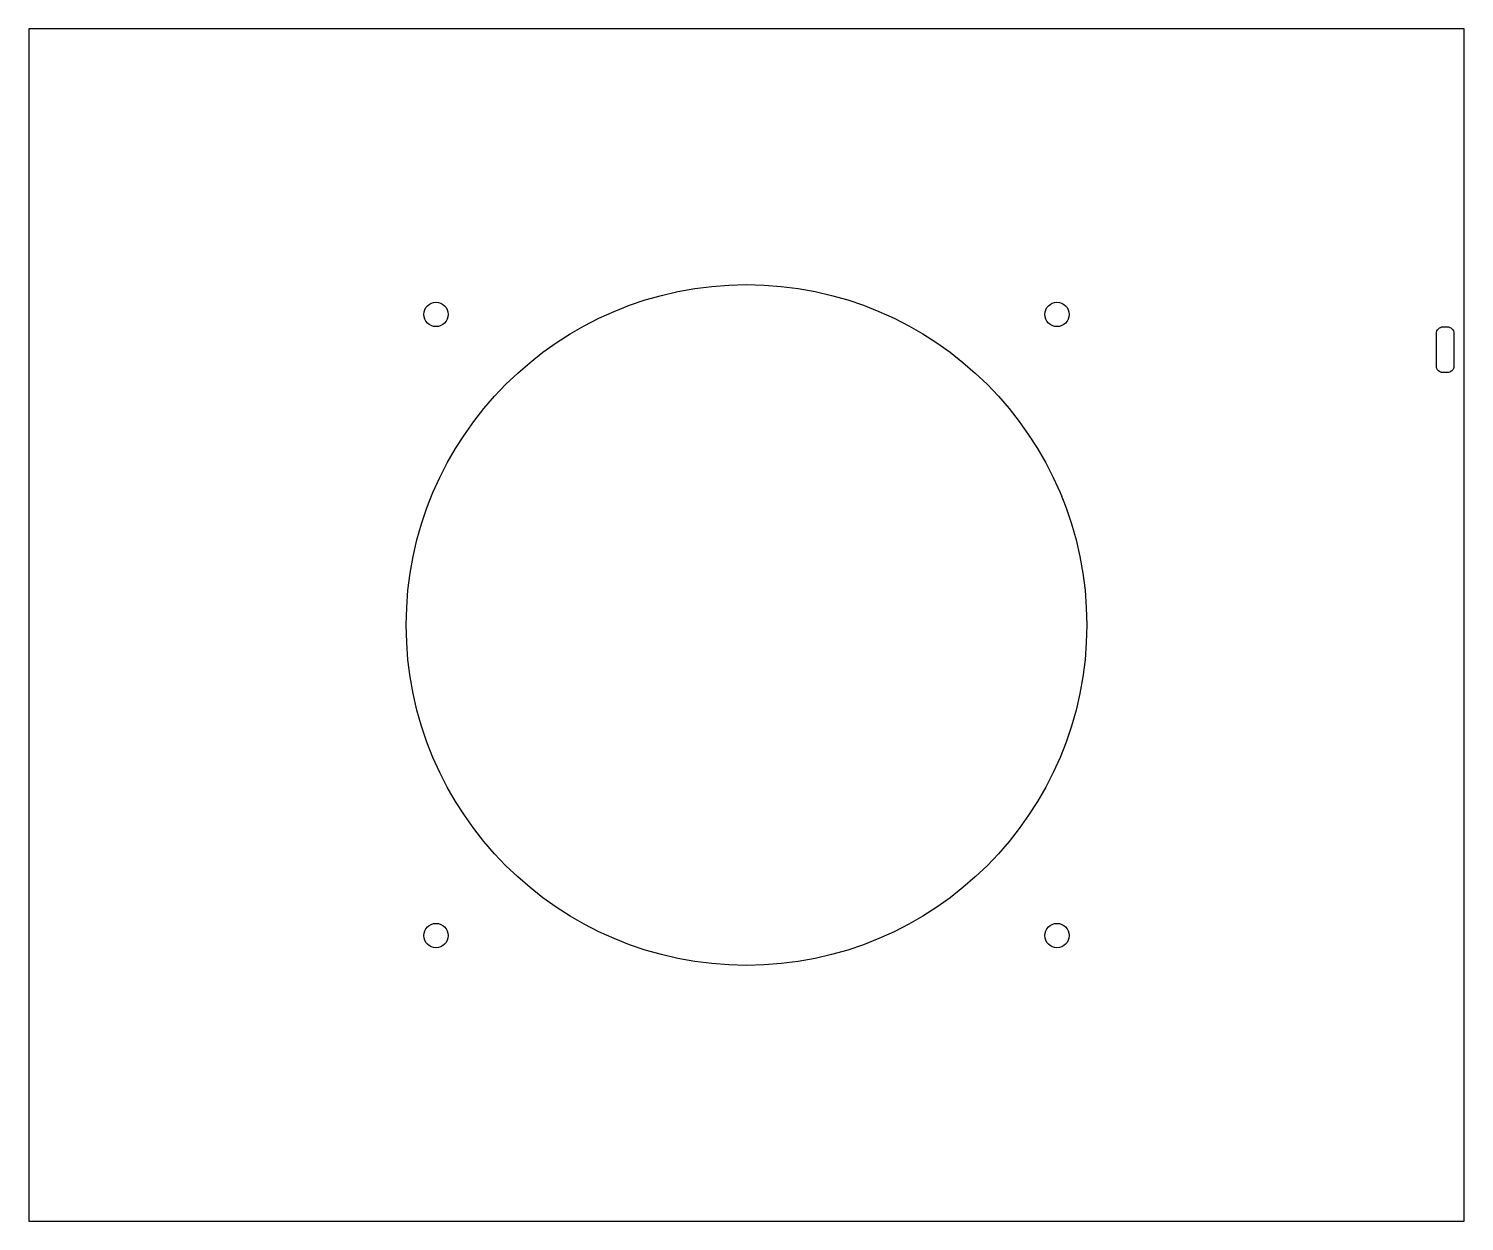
# Model space of a CAD drawing. Header units: millimetres. Extents: x -289 to 0, y 0 to 240.
import ezdxf

# ---------------------------------------------------------------- set-up
doc = ezdxf.new("R2010")
doc.units = ezdxf.units.MM
doc.layers.get('0').update_dxf_attribs({"linetype": 'CONTINUOUS'})

msp = doc.modelspace()

# ---------------------------------------------------------------- linework, layer by layer
msp.add_lwpolyline([(0, 240), (-289, 240), (-289, 0), (0, 0)], close=True)
msp.add_lwpolyline([(-3.4, 170.8), (-4.3, 170.8, -0.414214), (-5.6, 172.1), (-5.6, 178.7, -0.414214), (-4.3, 180), (-3.4, 180, -0.414214), (-2.1, 178.7), (-2.1, 172.1, -0.414214)], format="xyb", close=True)
for centre, radius in [((-144.5, 120), 68.5), ((-207, 182.5), 2.45), ((-82, 182.5), 2.45), ((-207, 57.5), 2.45), ((-82, 57.5), 2.45)]:
    msp.add_circle(centre, radius)

doc.saveas('drawing.dxf')
